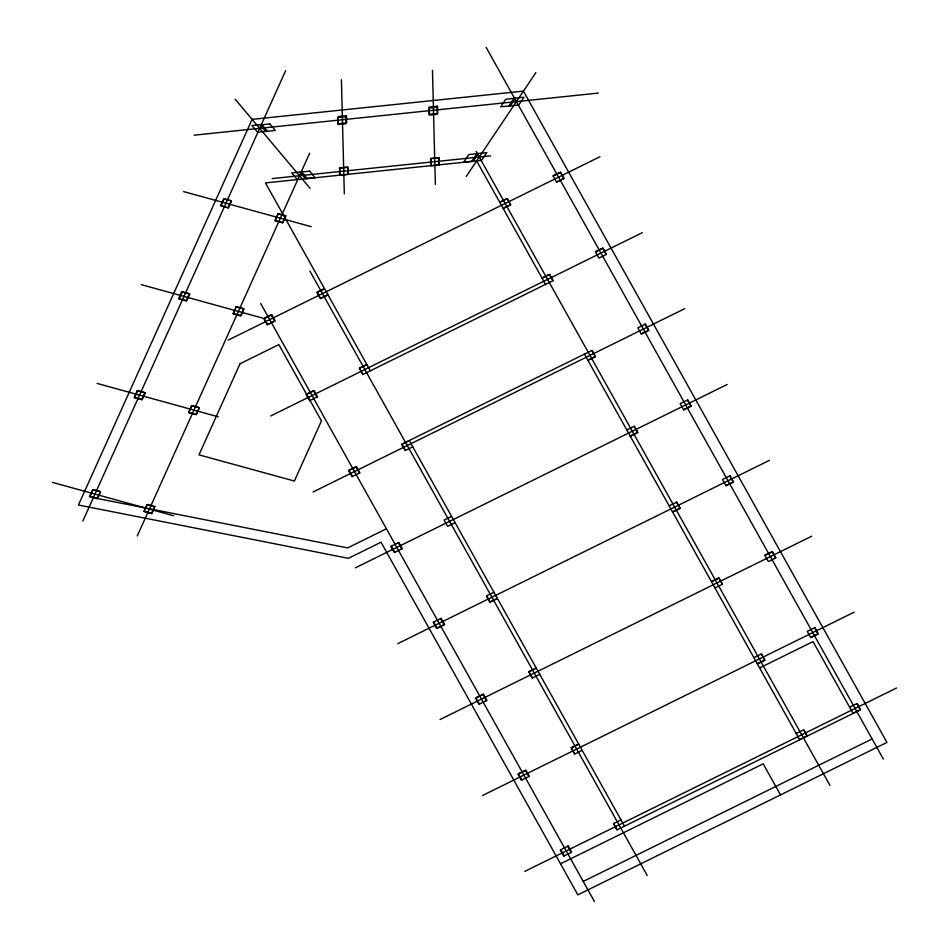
<?xml version="1.0" encoding="UTF-8"?>
<svg xmlns="http://www.w3.org/2000/svg" width="949" height="949" viewBox="0 0 949 949"><rect width="100%" height="100%" fill="white"/><g stroke="black" fill="none" stroke-linecap="round" stroke-linejoin="round"><path stroke-width="1.42" d="M82.848 521.013L285.613 70.736M137.285 535.948L309.635 153.228M471.7 161.437L476.92 153.643L486.801 152.623L481.582 160.405L265.471 182.908L370.347 370.81M466.22 176.455L535.888 72.575M324.475 288.626L316.978 292.316L320.477 298.579L327.963 294.89M324.404 288.781L317.156 292.363L320.537 298.425L327.796 294.842M553.16 175.956L560.408 172.374L563.801 178.436L556.541 182.018L553.065 175.862L560.562 172.172L564.062 178.436L556.565 182.137M228.294 340.05L599.97 156.727M503.16 208.353L510.586 204.687L507.205 198.614L499.767 202.279L507.181 198.507L510.669 204.77L503.184 208.472M306.574 394.274L314.06 390.573L317.559 396.848L309.564 400.751L306.1 394.535L313.526 390.869L316.99 397.085M366.848 364.546L359.351 368.236L362.85 374.511L553.042 280.69L549.554 274.427L542.057 278.116L549.53 274.463L553.006 280.679M595.45 251.793L602.935 248.092L606.435 254.356L598.938 258.057L595.45 251.793L602.745 248.223L606.209 254.439M366.741 364.63L359.481 368.212L362.957 374.416M270.667 415.982L642.343 232.659M587.965 360.383L595.462 356.682L591.962 350.418L401.771 444.227L405.259 450.502L412.756 446.801M409.197 440.692L401.937 444.274L405.33 450.336M313.075 491.973L684.751 308.65M587.906 360.193L595.331 356.527L591.951 350.466M641.287 333.858L648.547 330.288L645.154 324.214M386.421 528.783L347.631 547.917L93.346 497.703M451.594 516.386L444.096 520.088L447.596 526.351L455.093 522.65M626.803 429.968L634.3 426.267L637.799 432.53L630.302 436.232M355.412 567.822L727.088 384.499M630.231 436.042L637.669 432.376L634.276 426.315M683.624 409.707L690.872 406.136L687.491 400.063M493.919 592.235L486.434 595.936L489.933 602.2L497.418 598.499M669.14 505.817L676.625 502.116L680.125 508.379L672.639 512.08M397.75 643.671L769.414 460.348M497.252 598.463L489.992 602.034L486.612 595.972M672.568 511.891L680.006 508.225L676.613 502.163M725.961 485.556L733.209 481.985L729.828 475.912M764.858 555.331L772.356 551.63L775.843 557.893L768.358 561.594L764.858 555.331L772.154 551.76L775.63 557.976M440.075 719.52L811.751 536.197M539.756 674.348L532.259 678.049L528.759 671.773L536.256 668.084L528.901 671.75L532.365 677.966M714.965 587.929L722.462 584.228L718.962 577.965L711.465 581.666L718.951 578.012L722.414 584.216M578.676 744.075L571.179 747.776L574.679 754.04L582.164 750.351M753.886 657.657L761.371 653.956L764.87 660.231L757.385 663.92M578.605 744.241L571.357 747.812L574.738 753.886M482.495 795.511L854.159 612.188M757.314 663.731L764.752 660.065L761.359 654.003M810.707 637.408L817.955 633.825L814.574 627.752M759.627 667.942L813.008 641.607L853.104 713.434M621.002 819.924L613.517 823.625L617.004 829.889L860.589 709.745L857.101 703.482L849.604 707.171M796.211 733.506L803.708 729.805L807.208 736.08M524.821 871.36L896.497 688.037M799.651 739.579L807.077 735.926L803.696 729.852M853.032 713.257L860.292 709.674L856.9 703.6M560.515 863.804L763.174 763.838L780.505 794.906M583.244 881.431L872.119 738.939M194.142 135.173L598.333 93.085M272.149 178.59L490.597 155.85M183.584 191.591L311.201 226.657M141.306 284.653L262.731 318.117M97.118 383.42L218.246 416.801M52.503 482.4L173.631 515.782M307.239 178.566L301.64 171.899L291.746 172.92L297.345 179.586M235.174 99.218L310.074 188.341M486.173 47.45L883.341 759.07M476.125 151.425L829.96 785.392M476.647 160.915L545.556 284.392M584.465 354.119L799.71 739.769M409.256 440.538L624.501 826.188M309.908 271.094L647.254 875.512M613.683 823.661L617.075 829.734M359.363 473.005L355.982 466.944L348.556 470.609L351.937 476.671L359.968 472.839L356.48 466.576L348.983 470.265L352.482 476.528M398.319 542.792L401.7 548.854M440.644 618.641L444.037 624.703L436.611 628.368L433.219 622.307L441.143 618.274L444.642 624.537L437.145 628.226L433.646 621.963M486.41 700.623L482.946 694.419L475.508 698.084L478.984 704.288L486.967 700.386L483.48 694.122L475.983 697.812L479.482 704.075M528.783 776.555L525.402 770.481L517.964 774.147L521.357 780.22L529.388 776.377L525.888 770.114L518.391 773.815L521.891 780.078M567.727 846.33L571.12 852.404M260.643 303.419L594.465 901.55M391.32 546.114L394.82 552.377M560.729 849.652L564.228 855.927M439.019 164.841L438.829 157.617L430.561 158.471L430.751 165.695M432.471 70.321L435.366 184.367M347.963 174.319L347.785 167.095L339.517 167.961L339.695 175.185M341.415 79.787L344.321 193.845M93.038 489.684L90.025 496.517L97.533 498.522L100.547 491.689L93.038 489.684M137.712 390.81L134.687 397.643L142.208 399.648L145.221 392.815L137.712 390.81M182.35 291.817L179.337 298.65L186.68 300.738L189.859 293.822L182.35 291.817M224.059 198.982L221.046 205.814L228.377 207.914L231.402 201.081L224.059 198.982M191.734 405.674L188.709 412.507L196.218 414.511L199.326 407.821L191.734 405.674M236.348 306.717L233.335 313.55L240.844 315.566L243.869 308.733L236.348 306.717M278.211 213.916L275.198 220.749L282.707 222.754L285.732 215.921L278.211 213.916M154.711 506.612L151.686 513.445L144.106 511.297L147.202 504.607L154.711 506.612M252.114 119.372L78.447 505.022L348.378 558.32L381.024 542.211L577.846 894.86L886.935 742.415L523.433 91.116L252.114 119.372M92.705 489.565L89.574 496.529L97.225 498.628L100.357 491.665L92.705 489.565M137.285 390.585L134.141 397.548L141.792 399.648L144.936 392.684L137.285 390.585M181.722 291.877L178.59 298.84L186.241 300.94L189.373 293.976L181.722 291.877M223.691 198.697L220.548 205.66L228.199 207.76L231.342 200.797L223.691 198.697M147.119 504.571L143.987 511.535L151.638 513.634L154.77 506.659L147.119 504.571M191.698 405.579L188.566 412.542L196.218 414.642L199.349 407.679L191.698 405.579M236.147 306.883L233.003 313.846L240.655 315.946L243.798 308.983L236.147 306.883M278.128 213.655L274.985 220.619L282.636 222.718L285.779 215.755L278.128 213.655M240.002 363.764L198.982 454.856L294.38 481.036L321.45 420.929L278.852 344.606L240.002 363.764M468.735 154.58L463.741 162.196L473.302 161.176L478.296 153.548L468.735 154.58M514.085 98.245L508.866 106.027L518.735 104.995L523.955 97.213L514.085 98.245M515.473 98.174L510.301 105.885L500.669 106.774L505.746 99.289L515.473 98.174M271.687 314.653L264.202 318.354L267.689 324.617L275.186 320.916L271.687 314.653M271.2 315.032L263.763 318.686L267.155 324.76L274.581 321.094L271.2 315.032M645.356 324.084L637.858 327.785L641.358 334.048L648.843 330.347L645.356 324.084M398.805 542.425L390.893 546.458L394.274 552.52L402.305 548.688L398.805 542.425M687.681 399.932L680.196 403.633L683.683 409.897L691.18 406.208L687.681 399.932M730.018 475.781L722.521 479.482L726.021 485.746L733.518 482.056L730.018 475.781M814.764 627.633L807.267 631.322L810.766 637.586L818.263 633.896L814.764 627.633M568.226 845.962L560.301 849.996L563.682 856.069L571.713 852.226L568.226 845.962M269.836 123.892L260.275 124.924L265.696 131.472L275.257 130.44L269.836 123.892M437.026 107.178L428.924 108.044L429.126 115.126L437.24 114.26L437.026 107.178M309.647 171.14L300.086 172.172L305.495 178.709L315.056 177.688L309.647 171.14M439.031 157.807L430.929 158.673L431.131 165.755L439.245 164.889L439.031 157.807M261.805 124.509L251.912 125.541L257.523 132.208L267.404 131.176L261.805 124.509M346.48 115.695L338.212 116.549L338.39 123.773L346.658 122.919L346.48 115.695M437.525 106.217L429.256 107.071L429.446 114.295L437.714 113.441L437.525 106.217M345.614 116.703L337.678 117.486L337.891 124.568L345.827 123.785L345.614 116.703M347.619 167.332L339.683 168.115L339.896 175.197L347.832 174.414L347.619 167.332"/></g></svg>
